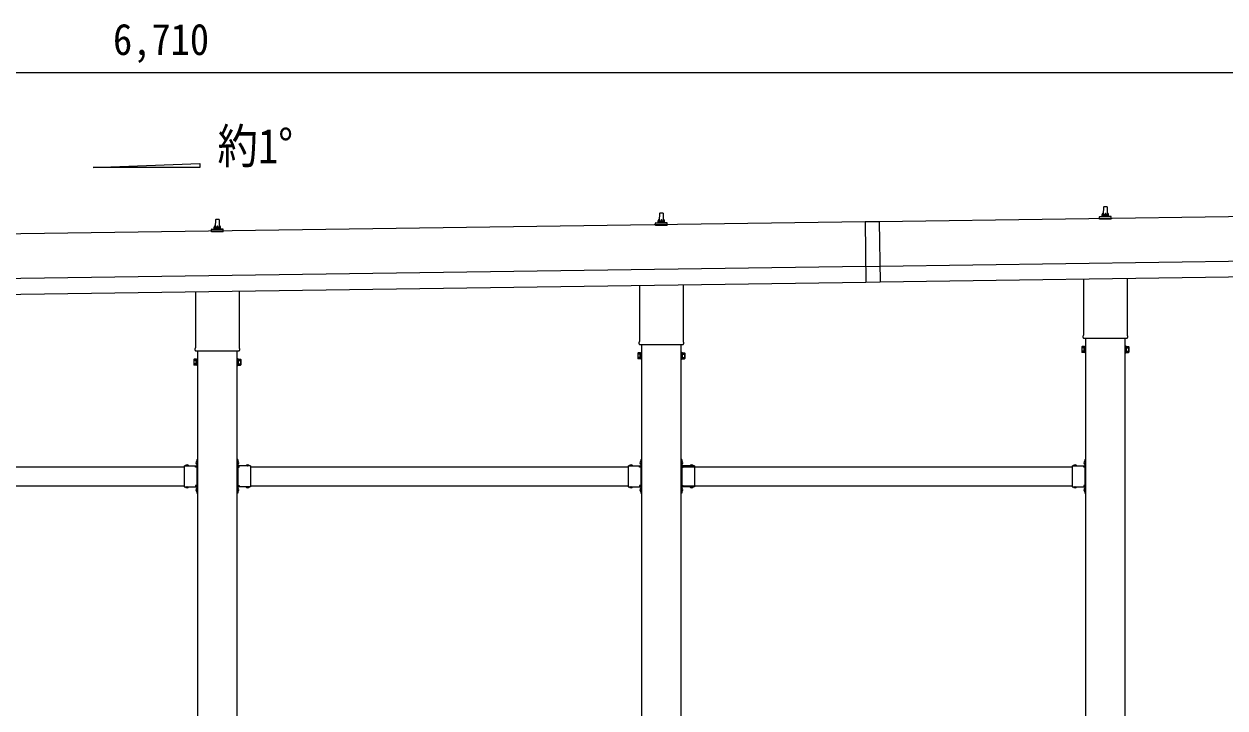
# Model space of a CAD drawing. Units: millimetres, scale not verified. Extents: x -88263 to 14131, y -29850 to 9646.
# Drawn here: x 5181 to 8967, y 1156 to 3314 of the extents above; entities that cross this region are included whole.
import ezdxf
from ezdxf.enums import TextEntityAlignment as Align

# ---------------------------------------------------------------- set-up
doc = ezdxf.new("R2010")
doc.units = ezdxf.units.MM
doc.header["$LTSCALE"] = 50
doc.linetypes.add('USER8', pattern=[4, 3, -1])
for name, color, linetype, lineweight in [('0-2_建具', 4, 'Continuous', 9), ('0-4_設備', 7, 'Continuous', 9), ('0-6_手摺', 5, 'Continuous', 5)]:
    doc.layers.add(name, color=color, linetype=linetype, lineweight=lineweight)
doc.styles.add('ＭＳ ゴシック', font='')
doc.styles.get('ＭＳ ゴシック').set_extended_font_data('MS Gothic')

msp = doc.modelspace()

# ---------------------------------------------------------------- linework, layer by layer
at = {"layer": '0-2_建具'}
for p, q in [((8584.35, 2713.22), (8585.07, 2736.74)), ((8586.07, 2737.72), (8594.62, 2737.72)), ((8595.62, 2736.74), (8596.35, 2713.22)), ((7832.58, 2689.54), (2467.63, 2612.9)), ((5784.35, 2673.22), (5785.07, 2696.74)), ((5786.07, 2697.72), (5794.62, 2697.72)), ((5795.62, 2696.74), (5796.35, 2673.22)), ((7180.35, 2689), (7180.35, 2693.22)), ((7181.35, 2693.22), (7199.35, 2693.22)), ((7184.35, 2693.22), (7185.07, 2716.74)), ((7186.07, 2717.72), (7194.62, 2717.72)), ((7195.62, 2716.74), (7196.35, 2693.22)), ((7200.35, 2689), (7200.35, 2693.22)), ((7832.57, 2690.54), (7835.31, 2498.56)), ((9112.95, 2707.83), (7877.58, 2690.19)), ((8572.1, 2697.72), (8572.1, 2705.43)), ((8608.6, 2697.72), (8572.1, 2697.72)), ((8572.48, 2706.22), (8608.22, 2706.22)), ((8572.86, 2706.4), (8579.58, 2708.03)), ((8579.97, 2708.22), (8600.73, 2708.22)), ((8580.35, 2709), (8580.35, 2713.22)), ((8581.35, 2713.22), (8599.35, 2713.22)), ((8600.35, 2709), (8600.35, 2713.22)), ((8607.83, 2706.4), (8601.11, 2708.03)), ((8608.6, 2697.72), (8608.6, 2705.43)), ((5772.1, 2657.72), (5772.1, 2665.43)), ((5808.6, 2657.72), (5772.1, 2657.72)), ((5772.48, 2666.22), (5808.22, 2666.22)), ((5772.86, 2666.4), (5779.58, 2668.03)), ((5779.97, 2668.22), (5800.73, 2668.22)), ((5780.35, 2669), (5780.35, 2673.22)), ((5781.35, 2673.22), (5799.35, 2673.22)), ((5800.35, 2669), (5800.35, 2673.22)), ((5807.83, 2666.4), (5801.11, 2668.03)), ((5808.6, 2657.72), (5808.6, 2665.43)), ((7172.1, 2677.72), (7172.1, 2685.43)), ((7208.6, 2677.72), (7172.1, 2677.72)), ((7172.48, 2686.22), (7208.22, 2686.22)), ((7172.86, 2686.4), (7179.58, 2688.03)), ((7179.97, 2688.22), (7200.73, 2688.22)), ((7207.83, 2686.4), (7201.11, 2688.03)), ((7208.6, 2677.72), (7208.6, 2685.43)), ((2469.63, 2472.92), (7834.58, 2549.56)), ((7879.6, 2548.7), (7834.6, 2548.06)), ((7879.58, 2550.2), (9114.95, 2567.85)), ((2470.34, 2422.92), (7835.29, 2499.56)), ((7880.3, 2499.21), (7835.31, 2498.56)), ((7880.29, 2500.21), (9115.66, 2517.85)), ((8522.05, 2333.73), (8522.05, 2509.37)), ((8658.65, 2511.32), (8658.65, 2333.73)), ((5722.05, 2293.73), (5722.05, 2469.37)), ((5858.65, 2471.33), (5858.65, 2293.73)), ((7122.05, 2313.73), (7122.05, 2489.37)), ((7258.65, 2491.33), (7258.65, 2313.73)), ((7120.35, 2304.95), (7120.35, 2310.45)), ((7260.35, 2310.45), (7260.35, 2304.95)), ((8520.35, 2324.95), (8520.35, 2330.45)), ((8658.28, 2321.45), (8522.41, 2321.45)), ((8527.85, 2321.45), (8527.85, -611.05)), ((8652.85, -611.05), (8652.85, 2321.45)), ((8660.35, 2330.45), (8660.35, 2324.95)), ((5720.35, 2284.95), (5720.35, 2290.45)), ((5858.28, 2281.45), (5722.41, 2281.45)), ((5727.85, 2281.45), (5727.85, -611.05)), ((5852.85, -611.05), (5852.85, 2281.45)), ((5860.35, 2290.45), (5860.35, 2284.95)), ((7116.35, 2275.45), (7117.11, 2276.77)), ((7116.35, 2275.45), (7116.35, 2258.45)), ((7258.28, 2301.45), (7122.41, 2301.45)), ((7127.85, 2301.45), (7127.85, -611.05)), ((7252.85, -611.05), (7252.85, 2301.45)), ((7264.35, 2275.45), (7263.59, 2276.77)), ((7264.35, 2275.45), (7264.35, 2258.45)), ((8516.35, 2295.45), (8517.11, 2296.77)), ((8516.35, 2295.45), (8516.35, 2278.45)), ((8516.35, 2278.45), (8517.11, 2277.14)), ((8523.35, 2291.86), (8517.11, 2291.86)), ((8523.35, 2282.05), (8517.11, 2282.05)), ((8523.35, 2277.14), (8517.11, 2277.14)), ((8525.85, 2277.75), (8523.35, 2277.75)), ((8654.85, 2277.75), (8657.35, 2277.75)), ((8657.35, 2291.86), (8663.59, 2291.86)), ((8657.35, 2282.05), (8663.59, 2282.05)), ((8657.35, 2277.14), (8663.59, 2277.14)), ((8664.35, 2295.45), (8663.59, 2296.77)), ((8664.35, 2278.45), (8663.59, 2277.14)), ((8664.35, 2295.45), (8664.35, 2278.45)), ((5716.35, 2255.45), (5717.11, 2256.77)), ((5716.35, 2255.45), (5716.35, 2238.45)), ((5716.35, 2238.45), (5717.11, 2237.14)), ((5723.35, 2251.86), (5717.11, 2251.86)), ((5723.35, 2242.05), (5717.11, 2242.05)), ((5723.35, 2237.14), (5717.11, 2237.14)), ((5725.85, 2237.75), (5723.35, 2237.75)), ((5854.85, 2237.75), (5857.35, 2237.75)), ((5857.35, 2251.86), (5863.59, 2251.86)), ((5857.35, 2242.05), (5863.59, 2242.05)), ((5857.35, 2237.14), (5863.59, 2237.14)), ((5864.35, 2255.45), (5863.59, 2256.77)), ((5864.35, 2238.45), (5863.59, 2237.14)), ((5864.35, 2255.45), (5864.35, 2238.45)), ((7116.35, 2258.45), (7117.11, 2257.14)), ((7123.35, 2271.86), (7117.11, 2271.86)), ((7123.35, 2262.05), (7117.11, 2262.05)), ((7123.35, 2257.14), (7117.11, 2257.14)), ((7125.85, 2257.75), (7123.35, 2257.75)), ((7254.85, 2257.75), (7257.35, 2257.75)), ((7257.35, 2271.86), (7263.59, 2271.86)), ((7257.35, 2262.05), (7263.59, 2262.05)), ((7257.35, 2257.14), (7263.59, 2257.14)), ((7264.35, 2258.45), (7263.59, 2257.14)), ((5725.34, 1935.85), (5725.85, 1935.85)), ((5725.85, 1939.95), (5727.85, 1939.95)), ((5725.85, 1939.95), (5725.85, 1919.95)), ((5725.85, 1935.85), (5725.85, 1924.05)), ((5727.85, 1932.95), (5725.85, 1932.95)), ((5727.85, 1939.95), (5727.85, 1919.95)), ((5854.85, 1939.95), (5852.85, 1939.95)), ((5852.85, 1939.95), (5852.85, 1919.95)), ((5852.85, 1932.95), (5854.85, 1932.95)), ((5854.85, 1939.95), (5854.85, 1919.95)), ((5855.36, 1935.85), (5854.85, 1935.85)), ((5854.85, 1935.85), (5854.85, 1924.05)), ((7125.34, 1935.85), (7125.85, 1935.85)), ((7125.85, 1939.95), (7127.85, 1939.95)), ((7125.85, 1939.95), (7125.85, 1919.95)), ((7125.85, 1935.85), (7125.85, 1924.05)), ((7127.85, 1932.95), (7125.85, 1932.95)), ((7127.85, 1939.95), (7127.85, 1919.95)), ((7254.85, 1939.95), (7252.85, 1939.95)), ((7252.85, 1939.95), (7252.85, 1919.95)), ((7252.85, 1932.95), (7254.85, 1932.95)), ((7254.85, 1939.95), (7254.85, 1919.95)), ((7255.36, 1935.85), (7254.85, 1935.85)), ((7254.85, 1935.85), (7254.85, 1924.05)), ((8525.34, 1935.85), (8525.85, 1935.85)), ((8525.85, 1939.95), (8527.85, 1939.95)), ((8525.85, 1939.95), (8525.85, 1919.95)), ((8525.85, 1935.85), (8525.85, 1924.05)), ((8527.85, 1932.95), (8525.85, 1932.95)), ((8527.85, 1939.95), (8527.85, 1919.95)), ((4494.85, 1916.95), (5685.85, 1916.95)), ((5685.85, 1919.95), (5685.85, 1853.95)), ((5685.85, 1919.95), (5725.85, 1919.95)), ((5688.95, 1920.46), (5688.95, 1919.95)), ((5688.95, 1919.95), (5700.75, 1919.95)), ((5721.85, 1916.95), (5727.35, 1916.95)), ((5727.85, 1926.95), (5725.85, 1926.95)), ((5725.85, 1915.95), (5725.85, 1857.95)), ((5727.35, 1916.95), (5727.35, 1856.95)), ((5852.85, 1926.95), (5854.85, 1926.95)), ((5858.85, 1916.95), (5853.35, 1916.95)), ((5853.35, 1916.95), (5853.35, 1856.95)), ((5894.85, 1919.95), (5854.85, 1919.95)), ((5854.85, 1915.95), (5854.85, 1857.95)), ((5891.75, 1919.95), (5879.95, 1919.95)), ((5891.75, 1920.46), (5891.75, 1919.95)), ((5894.85, 1919.95), (5894.85, 1853.95)), ((5894.85, 1916.95), (7085.85, 1916.95)), ((7085.85, 1919.95), (7085.85, 1853.95)), ((7085.85, 1919.95), (7125.85, 1919.95)), ((7088.95, 1920.46), (7088.95, 1919.95)), ((7088.95, 1919.95), (7100.75, 1919.95)), ((7121.85, 1916.95), (7127.35, 1916.95)), ((7127.85, 1926.95), (7125.85, 1926.95)), ((7125.85, 1915.95), (7125.85, 1857.95)), ((7127.35, 1916.95), (7127.35, 1856.95)), ((7252.85, 1926.95), (7254.85, 1926.95)), ((7258.85, 1916.95), (7253.35, 1916.95)), ((7253.35, 1916.95), (7253.35, 1856.95)), ((7294.85, 1919.95), (7254.85, 1919.95)), ((7254.85, 1915.95), (7254.85, 1857.95)), ((7258.85, 1916.95), (8485.85, 1916.95)), ((7291.75, 1919.95), (7279.95, 1919.95)), ((7291.75, 1920.46), (7291.75, 1919.95)), ((7294.85, 1919.95), (7294.85, 1853.95)), ((8485.85, 1919.95), (8485.85, 1853.95)), ((8485.85, 1919.95), (8525.85, 1919.95)), ((8488.95, 1920.46), (8488.95, 1919.95)), ((8488.95, 1919.95), (8500.75, 1919.95)), ((8521.85, 1916.95), (8527.35, 1916.95)), ((8527.85, 1926.95), (8525.85, 1926.95)), ((8525.85, 1915.95), (8525.85, 1857.95)), ((8527.35, 1916.95), (8527.35, 1856.95)), ((4494.85, 1856.95), (5685.85, 1856.95)), ((5721.85, 1856.95), (5727.35, 1856.95)), ((5725.85, 1855.95), (5721.85, 1855.95)), ((5858.85, 1856.95), (5853.35, 1856.95)), ((5854.85, 1855.95), (5858.85, 1855.95)), ((5894.85, 1856.95), (7085.85, 1856.95)), ((7121.85, 1856.95), (7127.35, 1856.95)), ((7125.85, 1855.95), (7121.85, 1855.95)), ((7258.85, 1856.95), (7253.35, 1856.95)), ((7254.85, 1855.95), (7258.85, 1855.95)), ((7258.85, 1856.95), (8485.85, 1856.95)), ((8521.85, 1856.95), (8527.35, 1856.95)), ((8525.85, 1855.95), (8521.85, 1855.95)), ((5685.85, 1853.95), (5725.85, 1853.95)), ((5688.95, 1853.45), (5688.95, 1853.95)), ((5688.95, 1853.95), (5700.75, 1853.95)), ((5725.34, 1849.85), (5725.85, 1849.85)), ((5725.85, 1853.95), (5725.85, 1833.95)), ((5725.85, 1849.85), (5725.85, 1838.05)), ((5727.85, 1846.95), (5725.85, 1846.95)), ((5727.85, 1840.95), (5725.85, 1840.95)), ((5725.85, 1833.95), (5727.85, 1833.95)), ((5727.85, 1853.95), (5727.85, 1833.95)), ((5852.85, 1853.95), (5852.85, 1833.95)), ((5852.85, 1846.95), (5854.85, 1846.95)), ((5852.85, 1840.95), (5854.85, 1840.95)), ((5854.85, 1833.95), (5852.85, 1833.95)), ((5854.85, 1853.95), (5854.85, 1833.95)), ((5894.85, 1853.95), (5854.85, 1853.95)), ((5855.36, 1849.85), (5854.85, 1849.85)), ((5854.85, 1849.85), (5854.85, 1838.05)), ((5891.75, 1853.95), (5879.95, 1853.95)), ((5891.75, 1853.45), (5891.75, 1853.95)), ((7085.85, 1853.95), (7125.85, 1853.95)), ((7088.95, 1853.45), (7088.95, 1853.95)), ((7088.95, 1853.95), (7100.75, 1853.95)), ((7125.34, 1849.85), (7125.85, 1849.85)), ((7125.85, 1853.95), (7125.85, 1833.95)), ((7125.85, 1849.85), (7125.85, 1838.05)), ((7127.85, 1846.95), (7125.85, 1846.95)), ((7127.85, 1840.95), (7125.85, 1840.95)), ((7125.85, 1833.95), (7127.85, 1833.95)), ((7127.85, 1853.95), (7127.85, 1833.95)), ((7252.85, 1853.95), (7252.85, 1833.95)), ((7252.85, 1846.95), (7254.85, 1846.95)), ((7252.85, 1840.95), (7254.85, 1840.95)), ((7254.85, 1833.95), (7252.85, 1833.95)), ((7254.85, 1853.95), (7254.85, 1833.95)), ((7294.85, 1853.95), (7254.85, 1853.95)), ((7255.36, 1849.85), (7254.85, 1849.85)), ((7254.85, 1849.85), (7254.85, 1838.05)), ((7291.75, 1853.95), (7279.95, 1853.95)), ((7291.75, 1853.45), (7291.75, 1853.95)), ((8485.85, 1853.95), (8525.85, 1853.95)), ((8488.95, 1853.45), (8488.95, 1853.95)), ((8488.95, 1853.95), (8500.75, 1853.95)), ((8525.34, 1849.85), (8525.85, 1849.85)), ((8525.85, 1853.95), (8525.85, 1833.95)), ((8525.85, 1849.85), (8525.85, 1838.05)), ((8527.85, 1846.95), (8525.85, 1846.95)), ((8527.85, 1840.95), (8525.85, 1840.95)), ((8525.85, 1833.95), (8527.85, 1833.95)), ((8527.85, 1853.95), (8527.85, 1833.95))]:
    msp.add_line(p, q, dxfattribs=at)
for points in [[(7832.57, 2690.54), (7877.56, 2691.19), (7880.3, 2499.21)], [(7123.35, 2257.14), (7123.35, 2276.77), (7117.11, 2276.77)], [(7123.35, 2257.75), (7123.35, 2276.15), (7125.85, 2276.15)], [(7257.35, 2257.75), (7257.35, 2276.15), (7254.85, 2276.15)], [(7257.35, 2257.14), (7257.35, 2276.77), (7263.59, 2276.77)], [(8523.35, 2277.14), (8523.35, 2296.77), (8517.11, 2296.77)], [(8523.35, 2277.75), (8523.35, 2296.15), (8525.85, 2296.15)], [(8657.35, 2277.75), (8657.35, 2296.15), (8654.85, 2296.15)], [(8657.35, 2277.14), (8657.35, 2296.77), (8663.59, 2296.77)], [(5723.35, 2237.14), (5723.35, 2256.77), (5717.11, 2256.77)], [(5723.35, 2237.75), (5723.35, 2256.15), (5725.85, 2256.15)], [(5857.35, 2237.75), (5857.35, 2256.15), (5854.85, 2256.15)], [(5857.35, 2237.14), (5857.35, 2256.77), (5863.59, 2256.77)], [(5725.34, 1935.85), (5725.34, 1924.05), (5725.85, 1924.05)], [(5855.36, 1935.85), (5855.36, 1924.05), (5854.85, 1924.05)], [(7125.34, 1935.85), (7125.34, 1924.05), (7125.85, 1924.05)], [(7255.36, 1935.85), (7255.36, 1924.05), (7254.85, 1924.05)], [(8525.34, 1935.85), (8525.34, 1924.05), (8525.85, 1924.05)], [(5688.95, 1920.46), (5700.75, 1920.46), (5700.75, 1919.95)], [(5725.85, 1915.95), (5721.85, 1915.95), (5721.85, 1917.95), (5725.85, 1917.95)], [(5854.85, 1915.95), (5858.85, 1915.95), (5858.85, 1917.95), (5854.85, 1917.95)], [(5891.75, 1920.46), (5879.95, 1920.46), (5879.95, 1919.95)], [(7088.95, 1920.46), (7100.75, 1920.46), (7100.75, 1919.95)], [(7125.85, 1915.95), (7121.85, 1915.95), (7121.85, 1917.95), (7125.85, 1917.95)], [(7254.85, 1915.95), (7258.85, 1915.95), (7258.85, 1917.95), (7254.85, 1917.95)], [(7291.75, 1920.46), (7279.95, 1920.46), (7279.95, 1919.95)], [(8488.95, 1920.46), (8500.75, 1920.46), (8500.75, 1919.95)], [(8525.85, 1915.95), (8521.85, 1915.95), (8521.85, 1917.95), (8525.85, 1917.95)], [(5725.85, 1857.95), (5721.85, 1857.95), (5721.85, 1855.95)], [(5854.85, 1857.95), (5858.85, 1857.95), (5858.85, 1855.95)], [(7125.85, 1857.95), (7121.85, 1857.95), (7121.85, 1855.95)], [(7254.85, 1857.95), (7258.85, 1857.95), (7258.85, 1855.95)], [(8525.85, 1857.95), (8521.85, 1857.95), (8521.85, 1855.95)], [(5688.95, 1853.45), (5700.75, 1853.45), (5700.75, 1853.95)], [(5725.34, 1849.85), (5725.34, 1838.05), (5725.85, 1838.05)], [(5855.36, 1849.85), (5855.36, 1838.05), (5854.85, 1838.05)], [(5891.75, 1853.45), (5879.95, 1853.45), (5879.95, 1853.95)], [(7088.95, 1853.45), (7100.75, 1853.45), (7100.75, 1853.95)], [(7125.34, 1849.85), (7125.34, 1838.05), (7125.85, 1838.05)], [(7255.36, 1849.85), (7255.36, 1838.05), (7254.85, 1838.05)], [(7291.75, 1853.45), (7279.95, 1853.45), (7279.95, 1853.95)], [(8488.95, 1853.45), (8500.75, 1853.45), (8500.75, 1853.95)], [(8525.34, 1849.85), (8525.34, 1838.05), (8525.85, 1838.05)]]:
    msp.add_lwpolyline(points, dxfattribs=at)
for points in [[(7125.85, 2256.45), (7125.85, 2277.45), (7127.85, 2277.45), (7127.85, 2256.45)], [(7254.85, 2256.45), (7254.85, 2277.45), (7252.85, 2277.45), (7252.85, 2256.45)], [(8525.85, 2276.45), (8525.85, 2297.45), (8527.85, 2297.45), (8527.85, 2276.45)], [(8654.85, 2276.45), (8654.85, 2297.45), (8652.85, 2297.45), (8652.85, 2276.45)], [(5725.85, 2236.45), (5725.85, 2257.45), (5727.85, 2257.45), (5727.85, 2236.45)], [(5854.85, 2236.45), (5854.85, 2257.45), (5852.85, 2257.45), (5852.85, 2236.45)]]:
    msp.add_lwpolyline(points, close=True, dxfattribs=at)
at = {"layer": '0-2_建具', "linetype": 'USER8'}
for points in [[(5723.24, 1932.45), (5726.02, 1931.1), (5726.62, 1929.95)], [(5857.46, 1932.45), (5854.68, 1931.1), (5854.07, 1929.95)], [(7123.24, 1932.45), (7126.02, 1931.1), (7126.62, 1929.95)], [(7257.46, 1932.45), (7254.68, 1931.1), (7254.07, 1929.95)], [(8523.24, 1932.45), (8526.02, 1931.1), (8526.62, 1929.95)], [(5692.35, 1922.57), (5693.7, 1919.79), (5694.85, 1919.18)], [(5697.35, 1922.57), (5695.99, 1919.79), (5694.85, 1919.18)], [(5723.24, 1927.45), (5726.02, 1928.81), (5726.62, 1929.95)], [(5857.46, 1927.45), (5854.68, 1928.81), (5854.07, 1929.95)], [(5883.35, 1922.57), (5884.7, 1919.79), (5885.85, 1919.18)], [(5888.35, 1922.57), (5886.99, 1919.79), (5885.85, 1919.18)], [(7092.35, 1922.57), (7093.7, 1919.79), (7094.85, 1919.18)], [(7097.35, 1922.57), (7095.99, 1919.79), (7094.85, 1919.18)], [(7123.24, 1927.45), (7126.02, 1928.81), (7126.62, 1929.95)], [(7257.46, 1927.45), (7254.68, 1928.81), (7254.07, 1929.95)], [(7283.35, 1922.57), (7284.7, 1919.79), (7285.85, 1919.18)], [(7288.35, 1922.57), (7286.99, 1919.79), (7285.85, 1919.18)], [(8492.35, 1922.57), (8493.7, 1919.79), (8494.85, 1919.18)], [(8497.35, 1922.57), (8495.99, 1919.79), (8494.85, 1919.18)], [(8523.24, 1927.45), (8526.02, 1928.81), (8526.62, 1929.95)], [(5692.35, 1851.34), (5693.7, 1854.12), (5694.85, 1854.73)], [(5697.35, 1851.34), (5695.99, 1854.12), (5694.85, 1854.73)], [(5723.24, 1846.45), (5726.02, 1845.1), (5726.62, 1843.95)], [(5723.24, 1841.45), (5726.02, 1842.81), (5726.62, 1843.95)], [(5857.46, 1846.45), (5854.68, 1845.1), (5854.07, 1843.95)], [(5857.46, 1841.45), (5854.68, 1842.81), (5854.07, 1843.95)], [(5883.35, 1851.34), (5884.7, 1854.12), (5885.85, 1854.73)], [(5888.35, 1851.34), (5886.99, 1854.12), (5885.85, 1854.73)], [(7092.35, 1851.34), (7093.7, 1854.12), (7094.85, 1854.73)], [(7097.35, 1851.34), (7095.99, 1854.12), (7094.85, 1854.73)], [(7123.24, 1846.45), (7126.02, 1845.1), (7126.62, 1843.95)], [(7123.24, 1841.45), (7126.02, 1842.81), (7126.62, 1843.95)], [(7257.46, 1846.45), (7254.68, 1845.1), (7254.07, 1843.95)], [(7257.46, 1841.45), (7254.68, 1842.81), (7254.07, 1843.95)], [(7283.35, 1851.34), (7284.7, 1854.12), (7285.85, 1854.73)], [(7288.35, 1851.34), (7286.99, 1854.12), (7285.85, 1854.73)], [(8492.35, 1851.34), (8493.7, 1854.12), (8494.85, 1854.73)], [(8497.35, 1851.34), (8495.99, 1854.12), (8494.85, 1854.73)], [(8523.24, 1846.45), (8526.02, 1845.1), (8526.62, 1843.95)], [(8523.24, 1841.45), (8526.02, 1842.81), (8526.62, 1843.95)]]:
    msp.add_lwpolyline(points, dxfattribs=at)
at = {"layer": '0-2_建具'}
for centre, radius, start, end in [((8586.07, 2736.72), 1, 90, 178.60509), ((8594.62, 2736.72), 1, 1.39491, 90), ((5786.07, 2696.72), 1, 90, 178.60509), ((5794.62, 2696.72), 1, 1.39491, 90), ((7179.35, 2689), 1, 283.62699, 0), ((7184.43, 2692.58), 4.13, 90, 171.17633), ((7181.35, 2692.22), 1, 90, 180), ((7186.07, 2716.72), 1, 90, 178.60509), ((7193.68, 2693.22), 4.83, 133.60282, 180), ((7187.02, 2693.22), 4.83, 0, 46.39718), ((7194.62, 2716.72), 1, 1.39491, 90), ((7196.26, 2692.58), 4.13, 8.82367, 90), ((7199.35, 2692.22), 1, 0, 90), ((7201.35, 2689), 1, 180, 256.37301), ((8573.1, 2705.43), 1, 103.62699, 180), ((8579.35, 2709), 1, 283.62699, 0), ((8584.43, 2712.58), 4.13, 90, 171.17633), ((8581.35, 2712.22), 1, 90, 180), ((8593.68, 2713.22), 4.83, 133.60282, 180), ((8587.02, 2713.22), 4.83, 0, 46.39718), ((8596.26, 2712.58), 4.13, 8.82367, 90), ((8599.35, 2712.22), 1, 0, 90), ((8601.35, 2709), 1, 180, 256.37301), ((8607.6, 2705.43), 1, 0, 76.37301), ((5773.1, 2665.43), 1, 103.62699, 180), ((5779.35, 2669), 1, 283.62699, 0), ((5784.43, 2672.58), 4.13, 90, 171.17633), ((5781.35, 2672.22), 1, 90, 180), ((5793.68, 2673.22), 4.83, 133.60282, 180), ((5787.02, 2673.22), 4.83, 0, 46.39718), ((5796.26, 2672.58), 4.13, 8.82367, 90), ((5799.35, 2672.22), 1, 0, 90), ((5801.35, 2669), 1, 180, 256.37301), ((5807.6, 2665.43), 1, 0, 76.37301), ((7173.1, 2685.43), 1, 103.62699, 180), ((7207.6, 2685.43), 1, 0, 76.37301), ((7124.35, 2310.45), 4, 125.09963, 180), ((7256.35, 2310.45), 4, 0, 54.90037), ((8524.35, 2330.45), 4, 125.09963, 180), ((8524.35, 2324.95), 4, 180, 194.47751), ((8524.35, 2324.95), 4, 194.47751, 241.04498), ((8656.35, 2324.95), 4, 298.95502, 345.52249), ((8656.35, 2330.45), 4, 0, 54.90037), ((8656.35, 2324.95), 4, 345.52249, 0), ((5724.35, 2290.45), 4, 125.09963, 180), ((5724.35, 2284.95), 4, 180, 194.47751), ((5724.35, 2284.95), 4, 194.47751, 241.04498), ((5856.35, 2284.95), 4, 298.95502, 345.52249), ((5856.35, 2290.45), 4, 0, 54.90037), ((5856.35, 2284.95), 4, 345.52249, 0), ((7120.69, 2274.32), 4.34, 145.61575, 214.38425), ((7124.35, 2304.95), 4, 180, 194.47751), ((7124.35, 2304.95), 4, 194.47751, 241.04498), ((7256.35, 2304.95), 4, 298.95502, 345.52249), ((7256.35, 2304.95), 4, 345.52249, 0), ((7260, 2274.32), 4.34, 325.61575, 34.38425), ((8520.69, 2294.32), 4.34, 145.61575, 214.38425), ((8532.59, 2286.95), 16.24, 162.41205, 197.58795), ((8520.69, 2279.59), 4.34, 145.61575, 214.38425), ((8660, 2294.32), 4.34, 325.61575, 34.38425), ((8648.11, 2286.95), 16.24, 342.41205, 17.58795), ((8660, 2279.59), 4.34, 325.61575, 34.38425), ((5720.69, 2254.32), 4.34, 145.61575, 214.38425), ((5720.69, 2239.59), 4.34, 145.61575, 214.38425), ((5732.59, 2246.95), 16.24, 162.41205, 197.58795), ((5860, 2254.32), 4.34, 325.61575, 34.38425), ((5848.11, 2246.95), 16.24, 342.41205, 17.58795), ((5860, 2239.59), 4.34, 325.61575, 34.38425), ((7120.69, 2259.59), 4.34, 145.61575, 214.38425), ((7132.59, 2266.95), 16.24, 162.41205, 197.58795), ((7248.11, 2266.95), 16.24, 342.41205, 17.58795), ((7260, 2259.59), 4.34, 325.61575, 34.38425), ((5731.08, 1929.95), 8.23, 134.2189, 225.7811), ((5849.62, 1929.95), 8.23, 314.2189, 45.7811), ((7131.08, 1929.95), 8.23, 134.2189, 225.7811), ((7249.62, 1929.95), 8.23, 314.2189, 45.7811), ((8531.08, 1929.95), 8.23, 134.2189, 225.7811), ((5694.85, 1914.72), 8.23, 44.2189, 135.7811), ((5725.85, 1919.95), 2, 270, 0), ((5854.85, 1919.95), 2, 180, 270), ((5885.85, 1914.72), 8.23, 44.2189, 135.7811), ((7094.85, 1914.72), 8.23, 44.2189, 135.7811), ((7125.85, 1919.95), 2, 270, 0), ((7254.85, 1919.95), 2, 180, 270), ((7285.85, 1914.72), 8.23, 44.2189, 135.7811), ((8494.85, 1914.72), 8.23, 44.2189, 135.7811), ((8525.85, 1919.95), 2, 270, 0), ((5725.85, 1853.95), 2, 0, 90), ((5854.85, 1853.95), 2, 90, 180), ((7125.85, 1853.95), 2, 0, 90), ((7254.85, 1853.95), 2, 90, 180), ((8525.85, 1853.95), 2, 0, 90), ((5694.85, 1859.19), 8.23, 224.2189, 315.7811), ((5731.08, 1843.95), 8.23, 134.2189, 225.7811), ((5849.62, 1843.95), 8.23, 314.2189, 45.7811), ((5885.85, 1859.19), 8.23, 224.2189, 315.7811), ((7094.85, 1859.19), 8.23, 224.2189, 315.7811), ((7131.08, 1843.95), 8.23, 134.2189, 225.7811), ((7249.62, 1843.95), 8.23, 314.2189, 45.7811), ((7285.85, 1859.19), 8.23, 224.2189, 315.7811), ((8494.85, 1859.19), 8.23, 224.2189, 315.7811), ((8531.08, 1843.95), 8.23, 134.2189, 225.7811)]:
    msp.add_arc(centre, radius, start, end, dxfattribs=at)
at = {"layer": '0-4_設備', "color": 4}
msp.add_lwpolyline([(5399.33, 2860.96), (5735.33, 2873.37), (5735.33, 2860.96)], close=True, dxfattribs=at)
at = {"layer": '0-6_手摺', "color": 6, "lineweight": 9}
msp.add_line((2436.35, 3161.18), (9146.35, 3161.18), dxfattribs=at)

# ---------------------------------------------------------------- texts
at = {"layer": '0-4_設備', "style": 'ＭＳ ゴシック', "width": 0.85}
msp.add_text('約1°', height=110, dxfattribs=at).set_placement((5791.01, 2840.73), align=Align.BOTTOM_LEFT)
at = {"layer": '0-6_手摺', "color": 7, "style": 'ＭＳ ゴシック', "width": 0.9}
msp.add_text('6,710', height=98.97, dxfattribs=at).set_placement((5461.35, 3186.18), align=Align.BOTTOM_LEFT)

doc.saveas('drawing.dxf')
